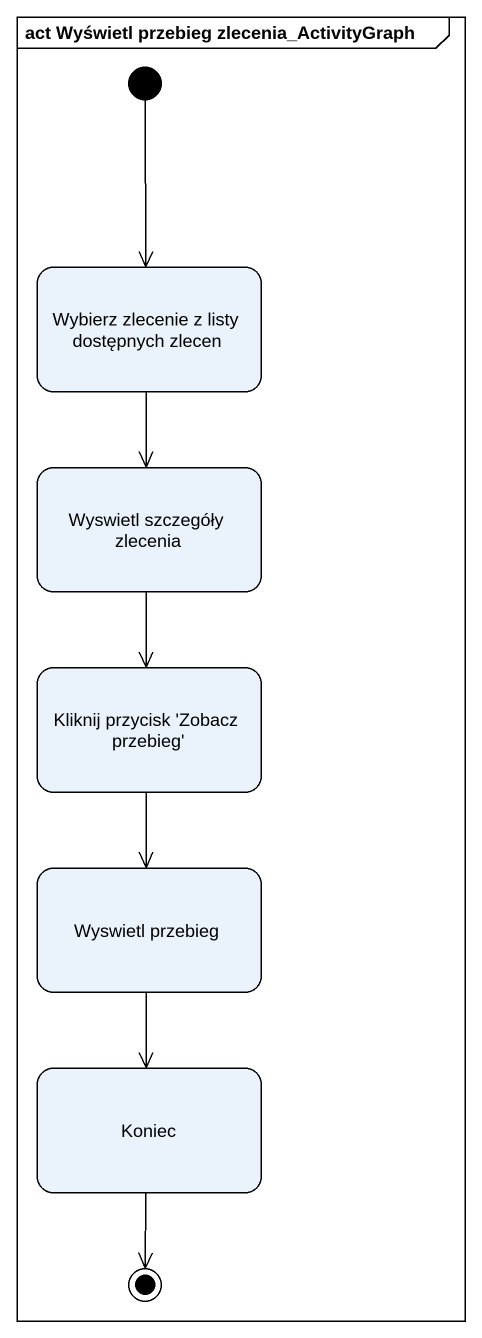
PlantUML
@startuml
mainframe act Wyświetl przebieg zlecenia_ActivityGraph
hide empty description
state "Wybierz zlecenie z listy dostępnych zlecen" as Wybierz_zlecenie_z_listy
state "Wyswietl szczegóły zlecenia" as Wyswietl_szczegóły_zlecenia
state "Kliknij przycisk 'Zobacz przebieg'" as Kliknij_przycisk_Zobacz
state "Wyswietl przebieg" as Wyswietl_przebieg
state Koniec
[*] --> Wybierz_zlecenie_z_listy
Wybierz_zlecenie_z_listy --> Wyswietl_szczegóły_zlecenia
Wyswietl_szczegóły_zlecenia --> Kliknij_przycisk_Zobacz
Kliknij_przycisk_Zobacz --> Wyswietl_przebieg
Wyswietl_przebieg --> Koniec
Koniec --> [*]
@enduml
